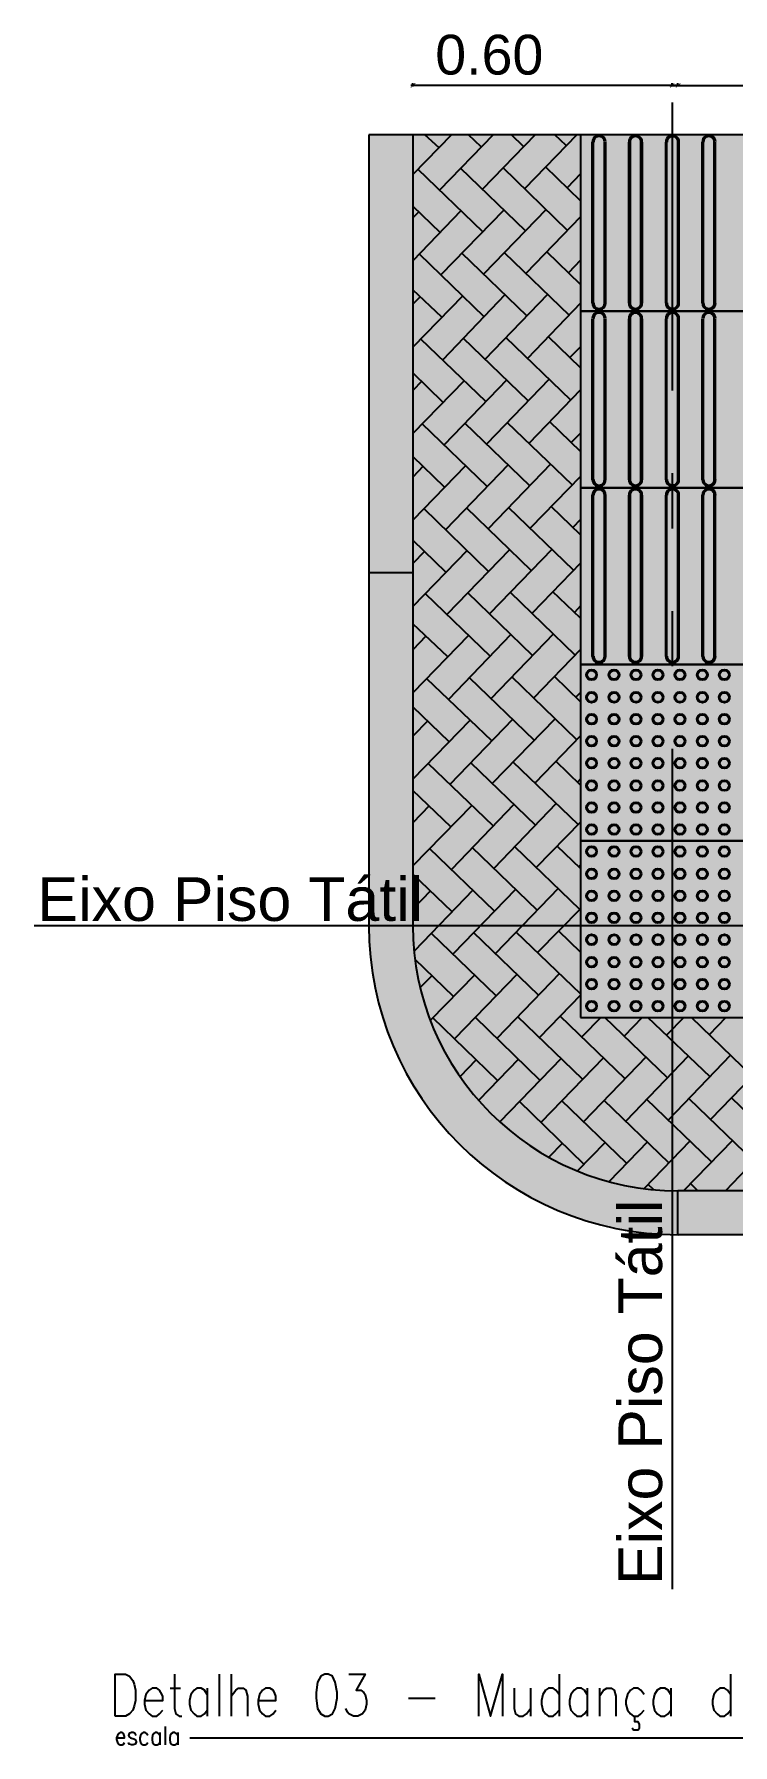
# Model space of a CAD drawing. Header units: feet. Extents: x 203667 to 205527, y 9204857 to 9205156.
# Drawn here: x 203752.897 to 203754.477, y 9204926.021 to 9204929.893 of the extents above; entities that cross this region are included whole.
import ezdxf

# ---------------------------------------------------------------- set-up
doc = ezdxf.new("R2010")
doc.units = ezdxf.units.FT
doc.header["$LTSCALE"] = 0.3
doc.header["$MEASUREMENT"] = 0
doc.layers.add('PDF_0', color=7, linetype='Continuous', true_color=0x929498)
doc.layers.add('PDF_A_Piso_Tatil', color=7, linetype='Continuous', true_color=0xffffa3)
for name, color, linetype in [('PDF_A_Cotas', 7, 'Continuous'), ('PDF_A_Texto', 7, 'Continuous'), ('PDF_Text', 7, 'Continuous')]:
    doc.layers.add(name, color=color, linetype=linetype)
doc.styles.add('PDF Arial', font='arial.ttf')

msp = doc.modelspace()

# ---------------------------------------------------------------- hatches: boundary and pattern name
at = {"layer": 'PDF_0', "transparency": 33554559}
for points in [[(203753.7595, 9204929.7823), (203753.7584, 9204929.7833), (203753.7479, 9204929.7727), (203753.7489, 9204929.7717)], [(203754.3453, 9204929.7823), (203754.3443, 9204929.7833), (203754.3347, 9204929.7727), (203754.3358, 9204929.7717)], [(203754.3474, 9204929.7727), (203754.3485, 9204929.7717), (203754.3591, 9204929.7823), (203754.358, 9204929.7833)]]:
    msp.add_hatch(color=7, dxfattribs=at).paths.add_polyline_path(points)
at = {"layer": 'PDF_0', "true_color": 0xf7f7f7, "transparency": 33554559}
msp.add_hatch(color=7, dxfattribs=at).paths.add_polyline_path([(203754.1328, 9204929.6659), (203753.7532, 9204929.6659), (203753.7532, 9204927.8747), (203753.7553, 9204927.825), (203753.7616, 9204927.7763), (203753.7722, 9204927.7277), (203753.7859, 9204927.6801), (203753.7912, 9204927.6674), (203753.8039, 9204927.6346), (203753.8261, 9204927.5892), (203753.8515, 9204927.5469), (203753.88, 9204927.5067), (203753.9118, 9204927.4686), (203753.9467, 9204927.4337), (203753.9847, 9204927.402), (203754.0249, 9204927.3735), (203754.0672, 9204927.3481), (203754.1127, 9204927.3259), (203754.1581, 9204927.3079), (203754.2057, 9204927.2942), (203754.2544, 9204927.2836), (203754.3041, 9204927.2772), (203754.3527, 9204927.2751), (203756.1313, 9204927.2751), (203756.1313, 9204927.6674), (203754.1328, 9204927.6674)])
at = {"layer": 'PDF_A_Cotas', "true_color": 0xdfdfdf, "transparency": 33554559}
msp.add_hatch(color=254, dxfattribs=at).paths.add_polyline_path([(203753.7532, 9204929.6659), (203753.6538, 9204929.6659), (203753.6538, 9204927.8747), (203753.6559, 9204927.825), (203753.6559, 9204927.8229), (203753.6612, 9204927.7763), (203753.6612, 9204927.771), (203753.6696, 9204927.7277), (203753.6707, 9204927.7192), (203753.6813, 9204927.6801), (203753.6844, 9204927.6685), (203753.6971, 9204927.6346), (203753.7024, 9204927.6198), (203753.7151, 9204927.5892), (203753.7225, 9204927.5712), (203753.7362, 9204927.5469), (203753.7468, 9204927.5257), (203753.7584, 9204927.5067), (203753.7838, 9204927.4686), (203753.806, 9204927.439), (203753.8103, 9204927.4337), (203753.8377, 9204927.402), (203753.8399, 9204927.3988), (203753.8663, 9204927.3735), (203753.8769, 9204927.3618), (203753.8938, 9204927.3481), (203753.9171, 9204927.328), (203753.9202, 9204927.3259), (203753.9445, 9204927.3079), (203753.9594, 9204927.2973), (203753.9646, 9204927.2942), (203753.9932, 9204927.2751), (203754.0038, 9204927.2688), (203754.0492, 9204927.2445), (203754.0979, 9204927.2233), (203754.1465, 9204927.2064), (203754.1973, 9204927.1926), (203754.2491, 9204927.1831), (203754.3009, 9204927.1778), (203754.3527, 9204927.1757), (203756.1313, 9204927.1757), (203756.1313, 9204927.2751), (203754.3527, 9204927.2751), (203754.3041, 9204927.2772), (203754.2544, 9204927.2836), (203754.2057, 9204927.2942), (203754.1952, 9204927.2973), (203754.1581, 9204927.3079), (203754.1127, 9204927.3259), (203754.1074, 9204927.328), (203754.0672, 9204927.3481), (203754.0429, 9204927.3618), (203754.0249, 9204927.3735), (203753.989, 9204927.3988), (203753.9847, 9204927.402), (203753.9467, 9204927.4337), (203753.9424, 9204927.439), (203753.9118, 9204927.4686), (203753.9023, 9204927.4813), (203753.88, 9204927.5067), (203753.8663, 9204927.5257), (203753.8515, 9204927.5469), (203753.8367, 9204927.5712), (203753.8261, 9204927.5892), (203753.8113, 9204927.6198), (203753.8039, 9204927.6346), (203753.7902, 9204927.6685), (203753.7859, 9204927.6801), (203753.7743, 9204927.7192), (203753.7722, 9204927.7277), (203753.7627, 9204927.771), (203753.7616, 9204927.7763), (203753.7563, 9204927.8229), (203753.7553, 9204927.825), (203753.7532, 9204927.8747)])
at = {"layer": 'PDF_A_Piso_Tatil', "transparency": 33554559}
msp.add_hatch(color=256, dxfattribs=at).paths.add_polyline_path([(203754.9322, 9204928.4668), (203754.5473, 9204928.4668), (203754.5473, 9204929.6659), (203754.1328, 9204929.6659), (203754.1328, 9204927.6674), (203756.1313, 9204927.6674), (203756.1313, 9204928.0819), (203754.9322, 9204928.0819)])

# ---------------------------------------------------------------- linework, layer by layer
at = {"layer": 'PDF_0', "color": 7, "lineweight": 25}
for points in [[(203754.358, 9204929.777), (203753.7489, 9204929.777)], [(203753.7532, 9204929.7749), (203753.7532, 9204929.7823)], [(203754.3347, 9204929.777), (203755.1574, 9204929.777)], [(203754.34, 9204929.7749), (203754.34, 9204929.7823)], [(203754.3527, 9204929.7749), (203754.3527, 9204929.7823)], [(203754.34, 9204929.7389), (203754.34, 9204929.0865)], [(203753.6538, 9204929.6659), (203753.6538, 9204927.8747)], [(203755.1595, 9204929.6659), (203753.6538, 9204929.6659)], [(203753.7532, 9204929.6659), (203753.7532, 9204927.8747)], [(203754.1592, 9204929.2842), (203754.1592, 9204929.649)], [(203754.1613, 9204929.649), (203754.1613, 9204929.2842)], [(203754.1867, 9204929.2842), (203754.1867, 9204929.649)], [(203754.1888, 9204929.649), (203754.1888, 9204929.2842)], [(203754.2417, 9204929.2842), (203754.2417, 9204929.649)], [(203754.2449, 9204929.649), (203754.2449, 9204929.2842)], [(203754.2692, 9204929.2842), (203754.2692, 9204929.649)], [(203754.2723, 9204929.649), (203754.2723, 9204929.2842)], [(203754.3252, 9204929.2842), (203754.3252, 9204929.649)], [(203754.3273, 9204929.649), (203754.3273, 9204929.2842)], [(203754.3527, 9204929.2842), (203754.3527, 9204929.649)], [(203754.3548, 9204929.649), (203754.3548, 9204929.2842)], [(203754.4077, 9204929.2842), (203754.4077, 9204929.649)], [(203754.4098, 9204929.649), (203754.4098, 9204929.2842)], [(203754.4352, 9204929.2842), (203754.4352, 9204929.649)], [(203754.4373, 9204929.649), (203754.4373, 9204929.2842)], [(203754.1592, 9204928.8845), (203754.1592, 9204929.2493)], [(203754.1613, 9204929.2493), (203754.1613, 9204928.8845)], [(203754.1867, 9204928.8845), (203754.1867, 9204929.2493)], [(203754.1888, 9204929.2493), (203754.1888, 9204928.8845)], [(203754.2417, 9204928.8845), (203754.2417, 9204929.2493)], [(203754.2449, 9204929.2493), (203754.2449, 9204928.8845)], [(203754.2692, 9204928.8845), (203754.2692, 9204929.2493)], [(203754.2723, 9204929.2493), (203754.2723, 9204928.8845)], [(203754.3252, 9204928.8845), (203754.3252, 9204929.2493)], [(203754.3273, 9204929.2493), (203754.3273, 9204928.8845)], [(203754.3527, 9204928.8845), (203754.3527, 9204929.2493)], [(203754.3548, 9204929.2493), (203754.3548, 9204928.8845)], [(203754.4077, 9204928.8845), (203754.4077, 9204929.2493)], [(203754.4098, 9204929.2493), (203754.4098, 9204928.8845)], [(203754.4352, 9204928.8845), (203754.4352, 9204929.2493)], [(203754.4373, 9204929.2493), (203754.4373, 9204928.8845)], [(203754.34, 9204928.8993), (203754.34, 9204928.7745)], [(203754.1592, 9204928.4848), (203754.1592, 9204928.8496)], [(203754.1613, 9204928.8496), (203754.1613, 9204928.4848)], [(203754.1867, 9204928.4848), (203754.1867, 9204928.8496)], [(203754.1888, 9204928.8496), (203754.1888, 9204928.4848)], [(203754.2417, 9204928.4848), (203754.2417, 9204928.8496)], [(203754.2449, 9204928.8496), (203754.2449, 9204928.4848)], [(203754.2692, 9204928.4848), (203754.2692, 9204928.8496)], [(203754.2723, 9204928.8496), (203754.2723, 9204928.4848)], [(203754.3252, 9204928.4848), (203754.3252, 9204928.8496)], [(203754.3273, 9204928.8496), (203754.3273, 9204928.4848)], [(203754.3527, 9204928.4848), (203754.3527, 9204928.8496)], [(203754.3548, 9204928.8496), (203754.3548, 9204928.4848)], [(203754.4077, 9204928.4848), (203754.4077, 9204928.8496)], [(203754.4098, 9204928.8496), (203754.4098, 9204928.4848)], [(203754.4352, 9204928.4848), (203754.4352, 9204928.8496)], [(203754.4373, 9204928.8496), (203754.4373, 9204928.4848)], [(203753.7532, 9204928.6741), (203753.6538, 9204928.6741)], [(203754.34, 9204928.5874), (203754.34, 9204928.4626)], [(203754.34, 9204928.2754), (203754.34, 9204927.0256), (203754.34, 9204926.3731)], [(203754.7841, 9204927.8747), (203753.5353, 9204927.8747), (203752.8966, 9204927.8747)], [(203753.7532, 9204927.8747), (203753.6538, 9204927.8747)], [(203756.1313, 9204927.2751), (203754.3527, 9204927.2751)], [(203756.1313, 9204927.1757), (203754.3527, 9204927.1757), (203754.3527, 9204927.2751)]]:
    msp.add_lwpolyline(points, dxfattribs=at)
at = {"layer": 'PDF_0', "color": 251, "lineweight": 25, "true_color": 0x636363}
for points in [[(203753.8409, 9204929.6659), (203753.7532, 9204929.5761)], [(203753.8124, 9204929.6363), (203753.7806, 9204929.6659)], [(203753.935, 9204929.6659), (203753.8134, 9204929.5401)], [(203753.9075, 9204929.6384), (203753.879, 9204929.6659)], [(203754.0302, 9204929.6659), (203753.9097, 9204929.5422)], [(203754.0038, 9204929.6395), (203753.9763, 9204929.6659)], [(203754.1243, 9204929.6659), (203754.0059, 9204929.5433)], [(203754.1, 9204929.6416), (203754.0746, 9204929.6659)], [(203753.9118, 9204929.446), (203753.7648, 9204929.5877)], [(203754.008, 9204929.4481), (203753.861, 9204929.5898)], [(203754.1032, 9204929.4492), (203753.9572, 9204929.5909)], [(203754.1328, 9204929.5158), (203754.0535, 9204929.593)], [(203754.1328, 9204929.5771), (203754.1021, 9204929.5454)], [(203753.8155, 9204929.4439), (203753.7532, 9204929.5042)], [(203753.8621, 9204929.4936), (203753.7532, 9204929.3804)], [(203753.7669, 9204929.4915), (203753.7532, 9204929.4777)], [(203753.9583, 9204929.4946), (203753.8166, 9204929.3487)], [(203754.0545, 9204929.4968), (203753.9128, 9204929.3498)], [(203754.1328, 9204929.4798), (203754.009, 9204929.3519)], [(203753.9149, 9204929.2535), (203753.768, 9204929.3952)], [(203754.0112, 9204929.2557), (203753.8642, 9204929.3974)], [(203754.1074, 9204929.2567), (203753.9604, 9204929.3984)], [(203754.1328, 9204929.3265), (203754.0566, 9204929.4005)], [(203754.1328, 9204929.3815), (203754.1053, 9204929.3529)], [(203753.8187, 9204929.2525), (203753.7532, 9204929.3149)], [(203753.8663, 9204929.3011), (203753.7532, 9204929.1848)], [(203753.7701, 9204929.299), (203753.7532, 9204929.2821)], [(203753.9615, 9204929.3032), (203753.8208, 9204929.1563)], [(203754.0577, 9204929.3043), (203753.916, 9204929.1573)], [(203754.1328, 9204929.2842), (203754.0122, 9204929.1594)], [(203753.9181, 9204929.0622), (203753.7711, 9204929.2028)], [(203754.0143, 9204929.0632), (203753.8674, 9204929.2049)], [(203754.1106, 9204929.0653), (203753.9636, 9204929.207)], [(203754.1328, 9204929.1383), (203754.0598, 9204929.2081)], [(203754.1328, 9204929.1859), (203754.1084, 9204929.1616)], [(203753.8219, 9204929.06), (203753.7532, 9204929.1267)], [(203753.8695, 9204929.1087), (203753.7532, 9204928.9892)], [(203753.7732, 9204929.1076), (203753.7532, 9204929.0865)], [(203753.9657, 9204929.1108), (203753.824, 9204928.9638)], [(203754.0609, 9204929.1119), (203753.9202, 9204928.9659)], [(203754.1328, 9204929.0886), (203754.0154, 9204928.967)], [(203753.9213, 9204928.8697), (203753.7743, 9204929.0114)], [(203754.0175, 9204928.8708), (203753.8705, 9204929.0125)], [(203754.1137, 9204928.8729), (203753.9668, 9204929.0146)], [(203754.1328, 9204928.949), (203754.063, 9204929.0156)], [(203754.1328, 9204928.9902), (203754.1116, 9204928.9691)], [(203753.8251, 9204928.8676), (203753.7532, 9204928.9374)], [(203754.0651, 9204928.9205), (203753.9234, 9204928.7735)], [(203753.8726, 9204928.9162), (203753.7532, 9204928.7936)], [(203753.7764, 9204928.9152), (203753.7532, 9204928.8909)], [(203753.9689, 9204928.9183), (203753.8272, 9204928.7714)], [(203754.1328, 9204928.8919), (203754.0196, 9204928.7756)], [(203753.9245, 9204928.6773), (203753.7785, 9204928.8189)], [(203754.0207, 9204928.6794), (203753.8748, 9204928.8211)], [(203754.1169, 9204928.6804), (203753.9699, 9204928.8221)], [(203754.1328, 9204928.7597), (203754.0662, 9204928.8242)], [(203754.1328, 9204928.7946), (203754.1148, 9204928.7767)], [(203753.8282, 9204928.6751), (203753.7532, 9204928.7481)], [(203753.972, 9204928.7259), (203753.8303, 9204928.58)], [(203754.0683, 9204928.728), (203753.9266, 9204928.581)], [(203753.8758, 9204928.7248), (203753.7532, 9204928.5979)], [(203753.7796, 9204928.7227), (203753.7532, 9204928.6952)], [(203754.1328, 9204928.6963), (203754.0228, 9204928.5831)], [(203753.9287, 9204928.4848), (203753.7817, 9204928.6265)], [(203754.0239, 9204928.4869), (203753.8779, 9204928.6286)], [(203754.1201, 9204928.488), (203753.9742, 9204928.6297)], [(203754.1328, 9204928.5715), (203754.0693, 9204928.6318)], [(203754.1328, 9204928.599), (203754.119, 9204928.5842)], [(203753.8325, 9204928.4837), (203753.7532, 9204928.5588)], [(203753.879, 9204928.5324), (203753.7532, 9204928.4023)], [(203753.9752, 9204928.5345), (203753.8335, 9204928.3875)], [(203754.0714, 9204928.5356), (203753.9297, 9204928.3886)], [(203753.7828, 9204928.5303), (203753.7532, 9204928.4996)], [(203754.1328, 9204928.5007), (203754.026, 9204928.3907)], [(203753.9319, 9204928.2934), (203753.7849, 9204928.434)], [(203754.0281, 9204928.2945), (203753.8811, 9204928.4362)], [(203754.1233, 9204928.2966), (203753.9773, 9204928.4383)], [(203754.1328, 9204928.3822), (203754.0736, 9204928.4393)], [(203754.1328, 9204928.4034), (203754.1222, 9204928.3928)], [(203753.8356, 9204928.2913), (203753.7532, 9204928.3706)], [(203753.8822, 9204928.3399), (203753.7532, 9204928.2067)], [(203753.787, 9204928.3389), (203753.7532, 9204928.304)], [(203753.9784, 9204928.3421), (203753.8367, 9204928.1951)], [(203754.0746, 9204928.3431), (203753.9329, 9204928.1972)], [(203754.1328, 9204928.305), (203754.0291, 9204928.1982)], [(203753.935, 9204928.101), (203753.788, 9204928.2427)], [(203754.0313, 9204928.102), (203753.8843, 9204928.2437)], [(203754.1275, 9204928.1041), (203753.9805, 9204928.2458)], [(203754.1328, 9204928.193), (203754.0767, 9204928.2479)], [(203754.1328, 9204928.2078), (203754.1254, 9204928.2004)], [(203753.8388, 9204928.0988), (203753.7532, 9204928.1813)], [(203753.8864, 9204928.1475), (203753.7532, 9204928.0111)], [(203753.7902, 9204928.1464), (203753.7532, 9204928.1084)], [(203753.9816, 9204928.1496), (203753.8409, 9204928.0026)], [(203754.0778, 9204928.1517), (203753.9361, 9204928.0047)], [(203754.1328, 9204928.1094), (203754.0323, 9204928.0069)], [(203753.9382, 9204927.9085), (203753.7912, 9204928.0502)], [(203754.0344, 9204927.9106), (203753.8874, 9204928.0523)], [(203754.1307, 9204927.9117), (203753.9837, 9204928.0534)], [(203754.1328, 9204928.0047), (203754.0799, 9204928.0555)], [(203753.842, 9204927.9064), (203753.7532, 9204927.992)], [(203754.1328, 9204928.0121), (203754.1285, 9204928.0079)], [(203753.7933, 9204927.954), (203753.7532, 9204927.9127)], [(203753.8896, 9204927.9561), (203753.7563, 9204927.8176)], [(203753.9858, 9204927.9572), (203753.8441, 9204927.8112)], [(203754.082, 9204927.9593), (203753.9403, 9204927.8123)], [(203754.1328, 9204927.9138), (203754.0355, 9204927.8144)], [(203753.9414, 9204927.7161), (203753.7955, 9204927.8578)], [(203754.0376, 9204927.7182), (203753.8906, 9204927.8599)], [(203754.1328, 9204927.7213), (203753.9868, 9204927.8609)], [(203754.1328, 9204927.8155), (203754.0831, 9204927.863)], [(203753.8451, 9204927.715), (203753.7584, 9204927.7985)], [(203754.1328, 9204927.8165), (203754.1317, 9204927.8155)], [(203753.7965, 9204927.7615), (203753.7701, 9204927.7351)], [(203753.8927, 9204927.7636), (203753.7933, 9204927.6611)], [(203753.989, 9204927.7658), (203753.8473, 9204927.6188)], [(203754.0852, 9204927.7668), (203753.9435, 9204927.6198)], [(203754.1328, 9204927.7182), (203754.0397, 9204927.622)], [(203753.9445, 9204927.5247), (203753.7986, 9204927.6664)], [(203754.0408, 9204927.5257), (203753.8948, 9204927.6674)], [(203754.137, 9204927.5278), (203753.99, 9204927.6695)], [(203754.2332, 9204927.5289), (203754.0862, 9204927.6706)], [(203754.1782, 9204927.6674), (203754.1359, 9204927.6241)], [(203754.3294, 9204927.531), (203754.1878, 9204927.6674)], [(203754.2723, 9204927.6674), (203754.2311, 9204927.6251)], [(203754.4257, 9204927.5331), (203754.285, 9204927.6674)], [(203754.3665, 9204927.6674), (203754.3273, 9204927.6272)], [(203754.5219, 9204927.5342), (203754.3834, 9204927.6674)], [(203754.4616, 9204927.6674), (203754.4236, 9204927.6283)], [(203753.8959, 9204927.5712), (203753.86, 9204927.5342)], [(203753.9921, 9204927.5733), (203753.9023, 9204927.4803)], [(203754.0884, 9204927.5744), (203753.9498, 9204927.4316)], [(203754.1846, 9204927.5765), (203754.0429, 9204927.4295)], [(203754.2808, 9204927.5786), (203754.1391, 9204927.4316)], [(203754.376, 9204927.5797), (203754.2353, 9204927.4327)], [(203754.4722, 9204927.5818), (203754.3305, 9204927.4348)], [(203754.5684, 9204927.5828), (203754.4267, 9204927.4369)], [(203754.1402, 9204927.3354), (203753.9942, 9204927.4771)], [(203754.2364, 9204927.3375), (203754.0894, 9204927.4792)], [(203754.3326, 9204927.3386), (203754.1856, 9204927.4803)], [(203754.4288, 9204927.3407), (203754.2819, 9204927.4824)], [(203754.5251, 9204927.3417), (203754.3781, 9204927.4834)], [(203754.6213, 9204927.3439), (203754.4743, 9204927.4855)], [(203754.0915, 9204927.383), (203754.0609, 9204927.3513)], [(203754.1878, 9204927.384), (203754.1254, 9204927.3206)], [(203754.284, 9204927.3861), (203754.1973, 9204927.2963)], [(203754.3802, 9204927.3872), (203754.2766, 9204927.2804)], [(203754.4764, 9204927.3893), (203754.3654, 9204927.2751)], [(203754.5716, 9204927.3914), (203754.4606, 9204927.2751)], [(203754.2977, 9204927.2783), (203754.285, 9204927.2899)], [(203754.3982, 9204927.2751), (203754.3813, 9204927.292)]]:
    msp.add_lwpolyline(points, dxfattribs=at)
at = {"layer": 'PDF_0', "color": 7, "lineweight": 25}
for points in [[(203754.1328, 9204929.2662), (203754.5473, 9204929.2662), (203754.5473, 9204929.6659), (203754.1328, 9204929.6659)], [(203754.1328, 9204928.8665), (203754.5473, 9204928.8665), (203754.5473, 9204929.2662), (203754.1328, 9204929.2662)], [(203754.1328, 9204928.4668), (203754.5473, 9204928.4668), (203754.5473, 9204928.8665), (203754.1328, 9204928.8665)], [(203754.1328, 9204928.0671), (203754.5325, 9204928.0671), (203754.5325, 9204928.4668), (203754.1328, 9204928.4668)], [(203754.1328, 9204927.6674), (203754.5325, 9204927.6674), (203754.5325, 9204928.0671), (203754.1328, 9204928.0671)]]:
    msp.add_lwpolyline(points, close=True, dxfattribs=at)
for centre, radius in [((203754.1576, 9204928.443), 0.0122), ((203754.2084, 9204928.443), 0.0122), ((203754.2581, 9204928.443), 0.0122), ((203754.3078, 9204928.443), 0.0122), ((203754.3575, 9204928.443), 0.0122), ((203754.4082, 9204928.443), 0.0122), ((203754.4579, 9204928.443), 0.0122), ((203754.1576, 9204928.443), 0.01), ((203754.2084, 9204928.443), 0.01), ((203754.2581, 9204928.443), 0.01), ((203754.3078, 9204928.443), 0.01), ((203754.3575, 9204928.443), 0.01), ((203754.4082, 9204928.443), 0.01), ((203754.4579, 9204928.443), 0.01), ((203754.1576, 9204928.3923), 0.0122), ((203754.1576, 9204928.3923), 0.01), ((203754.2084, 9204928.3923), 0.0122), ((203754.2084, 9204928.3923), 0.01), ((203754.2581, 9204928.3923), 0.0122), ((203754.2581, 9204928.3923), 0.01), ((203754.3078, 9204928.3923), 0.0122), ((203754.3078, 9204928.3923), 0.01), ((203754.3575, 9204928.3923), 0.0122), ((203754.3575, 9204928.3923), 0.01), ((203754.4082, 9204928.3923), 0.0122), ((203754.4082, 9204928.3923), 0.01), ((203754.4579, 9204928.3923), 0.0122), ((203754.4579, 9204928.3923), 0.01), ((203754.1576, 9204928.3426), 0.0122), ((203754.1576, 9204928.3426), 0.01), ((203754.2084, 9204928.3426), 0.0122), ((203754.2084, 9204928.3426), 0.01), ((203754.2581, 9204928.3426), 0.0122), ((203754.2581, 9204928.3426), 0.01), ((203754.3078, 9204928.3426), 0.0122), ((203754.3078, 9204928.3426), 0.01), ((203754.3575, 9204928.3426), 0.0122), ((203754.3575, 9204928.3426), 0.01), ((203754.4082, 9204928.3426), 0.0122), ((203754.4082, 9204928.3426), 0.01), ((203754.4579, 9204928.3426), 0.0122), ((203754.4579, 9204928.3426), 0.01), ((203754.1576, 9204928.2929), 0.0122), ((203754.1576, 9204928.2929), 0.01), ((203754.2084, 9204928.2929), 0.0122), ((203754.2084, 9204928.2929), 0.01), ((203754.2581, 9204928.2929), 0.0122), ((203754.2581, 9204928.2929), 0.01), ((203754.3078, 9204928.2929), 0.0122), ((203754.3078, 9204928.2929), 0.01), ((203754.3575, 9204928.2929), 0.0122), ((203754.3575, 9204928.2929), 0.01), ((203754.4082, 9204928.2929), 0.0122), ((203754.4082, 9204928.2929), 0.01), ((203754.4579, 9204928.2929), 0.0122), ((203754.4579, 9204928.2929), 0.01), ((203754.1576, 9204928.2432), 0.0122), ((203754.1576, 9204928.2432), 0.01), ((203754.2084, 9204928.2432), 0.0122), ((203754.2084, 9204928.2432), 0.01), ((203754.2581, 9204928.2432), 0.0122), ((203754.2581, 9204928.2432), 0.01), ((203754.3078, 9204928.2432), 0.0122), ((203754.3078, 9204928.2432), 0.01), ((203754.3575, 9204928.2432), 0.0122), ((203754.3575, 9204928.2432), 0.01), ((203754.4082, 9204928.2432), 0.0122), ((203754.4082, 9204928.2432), 0.01), ((203754.4579, 9204928.2432), 0.0122), ((203754.4579, 9204928.2432), 0.01), ((203754.1576, 9204928.1924), 0.0122), ((203754.1576, 9204928.1924), 0.01), ((203754.2084, 9204928.1924), 0.0122), ((203754.2084, 9204928.1924), 0.01), ((203754.2581, 9204928.1924), 0.0122), ((203754.2581, 9204928.1924), 0.01), ((203754.3078, 9204928.1924), 0.0122), ((203754.3078, 9204928.1924), 0.01), ((203754.3575, 9204928.1924), 0.0122), ((203754.3575, 9204928.1924), 0.01), ((203754.4082, 9204928.1924), 0.0122), ((203754.4082, 9204928.1924), 0.01), ((203754.4579, 9204928.1924), 0.0122), ((203754.4579, 9204928.1924), 0.01), ((203754.1576, 9204928.1427), 0.0122), ((203754.1576, 9204928.1427), 0.01), ((203754.2084, 9204928.1427), 0.0122), ((203754.2084, 9204928.1427), 0.01), ((203754.2581, 9204928.1427), 0.0122), ((203754.2581, 9204928.1427), 0.01), ((203754.3078, 9204928.1427), 0.0122), ((203754.3078, 9204928.1427), 0.01), ((203754.3575, 9204928.1427), 0.0122), ((203754.3575, 9204928.1427), 0.01), ((203754.4082, 9204928.1427), 0.0122), ((203754.4082, 9204928.1427), 0.01), ((203754.4579, 9204928.1427), 0.0122), ((203754.4579, 9204928.1427), 0.01), ((203754.1576, 9204928.093), 0.0122), ((203754.1576, 9204928.093), 0.01), ((203754.2084, 9204928.093), 0.0122), ((203754.2084, 9204928.093), 0.01), ((203754.2581, 9204928.093), 0.0122), ((203754.2581, 9204928.093), 0.01), ((203754.3078, 9204928.093), 0.0122), ((203754.3078, 9204928.093), 0.01), ((203754.3575, 9204928.093), 0.0122), ((203754.3575, 9204928.093), 0.01), ((203754.4082, 9204928.093), 0.0122), ((203754.4082, 9204928.093), 0.01), ((203754.4579, 9204928.093), 0.0122), ((203754.4579, 9204928.093), 0.01), ((203754.1576, 9204928.0433), 0.0122), ((203754.1576, 9204928.0433), 0.01), ((203754.2084, 9204928.0433), 0.0122), ((203754.2084, 9204928.0433), 0.01), ((203754.2581, 9204928.0433), 0.0122), ((203754.2581, 9204928.0433), 0.01), ((203754.3078, 9204928.0433), 0.0122), ((203754.3078, 9204928.0433), 0.01), ((203754.3575, 9204928.0433), 0.0122), ((203754.3575, 9204928.0433), 0.01), ((203754.4082, 9204928.0433), 0.0122), ((203754.4082, 9204928.0433), 0.01), ((203754.4579, 9204928.0433), 0.0122), ((203754.4579, 9204928.0433), 0.01), ((203754.1576, 9204927.9926), 0.0122), ((203754.1576, 9204927.9926), 0.01), ((203754.2084, 9204927.9926), 0.0122), ((203754.2084, 9204927.9926), 0.01), ((203754.2581, 9204927.9926), 0.0122), ((203754.2581, 9204927.9926), 0.01), ((203754.3078, 9204927.9926), 0.0122), ((203754.3078, 9204927.9926), 0.01), ((203754.3575, 9204927.9926), 0.0122), ((203754.3575, 9204927.9926), 0.01), ((203754.4082, 9204927.9926), 0.0122), ((203754.4082, 9204927.9926), 0.01), ((203754.4579, 9204927.9926), 0.0122), ((203754.4579, 9204927.9926), 0.01), ((203754.1576, 9204927.9429), 0.0122), ((203754.1576, 9204927.9429), 0.01), ((203754.2084, 9204927.9429), 0.0122), ((203754.2084, 9204927.9429), 0.01), ((203754.2581, 9204927.9429), 0.0122), ((203754.2581, 9204927.9429), 0.01), ((203754.3078, 9204927.9429), 0.0122), ((203754.3078, 9204927.9429), 0.01), ((203754.3575, 9204927.9429), 0.0122), ((203754.3575, 9204927.9429), 0.01), ((203754.4082, 9204927.9429), 0.0122), ((203754.4082, 9204927.9429), 0.01), ((203754.4579, 9204927.9429), 0.0122), ((203754.4579, 9204927.9429), 0.01), ((203754.1576, 9204927.8932), 0.0122), ((203754.1576, 9204927.8932), 0.01), ((203754.2084, 9204927.8932), 0.0122), ((203754.2084, 9204927.8932), 0.01), ((203754.2581, 9204927.8932), 0.0122), ((203754.2581, 9204927.8932), 0.01), ((203754.3078, 9204927.8932), 0.0122), ((203754.3078, 9204927.8932), 0.01), ((203754.3575, 9204927.8932), 0.0122), ((203754.3575, 9204927.8932), 0.01), ((203754.4082, 9204927.8932), 0.0122), ((203754.4082, 9204927.8932), 0.01), ((203754.4579, 9204927.8932), 0.0122), ((203754.4579, 9204927.8932), 0.01), ((203754.1576, 9204927.8435), 0.0122), ((203754.1576, 9204927.8435), 0.01), ((203754.2084, 9204927.8435), 0.0122), ((203754.2084, 9204927.8435), 0.01), ((203754.2581, 9204927.8435), 0.0122), ((203754.2581, 9204927.8435), 0.01), ((203754.3078, 9204927.8435), 0.0122), ((203754.3078, 9204927.8435), 0.01), ((203754.3575, 9204927.8435), 0.0122), ((203754.3575, 9204927.8435), 0.01), ((203754.4082, 9204927.8435), 0.0122), ((203754.4082, 9204927.8435), 0.01), ((203754.4579, 9204927.8435), 0.0122), ((203754.4579, 9204927.8435), 0.01), ((203754.1576, 9204927.7927), 0.0122), ((203754.1576, 9204927.7927), 0.01), ((203754.2084, 9204927.7927), 0.0122), ((203754.2084, 9204927.7927), 0.01), ((203754.2581, 9204927.7927), 0.0122), ((203754.2581, 9204927.7927), 0.01), ((203754.3078, 9204927.7927), 0.0122), ((203754.3078, 9204927.7927), 0.01), ((203754.3575, 9204927.7927), 0.0122), ((203754.3575, 9204927.7927), 0.01), ((203754.4082, 9204927.7927), 0.0122), ((203754.4082, 9204927.7927), 0.01), ((203754.4579, 9204927.7927), 0.0122), ((203754.4579, 9204927.7927), 0.01), ((203754.1576, 9204927.743), 0.0122), ((203754.1576, 9204927.743), 0.01), ((203754.2084, 9204927.743), 0.0122), ((203754.2084, 9204927.743), 0.01), ((203754.2581, 9204927.743), 0.0122), ((203754.2581, 9204927.743), 0.01), ((203754.3078, 9204927.743), 0.0122), ((203754.3078, 9204927.743), 0.01), ((203754.3575, 9204927.743), 0.0122), ((203754.3575, 9204927.743), 0.01), ((203754.4082, 9204927.743), 0.0122), ((203754.4082, 9204927.743), 0.01), ((203754.4579, 9204927.743), 0.0122), ((203754.4579, 9204927.743), 0.01), ((203754.1576, 9204927.6933), 0.0122), ((203754.1576, 9204927.6933), 0.01), ((203754.2084, 9204927.6933), 0.0122), ((203754.2084, 9204927.6933), 0.01), ((203754.2581, 9204927.6933), 0.0122), ((203754.2581, 9204927.6933), 0.01), ((203754.3078, 9204927.6933), 0.0122), ((203754.3078, 9204927.6933), 0.01), ((203754.3575, 9204927.6933), 0.0122), ((203754.3575, 9204927.6933), 0.01), ((203754.4082, 9204927.6933), 0.0122), ((203754.4082, 9204927.6933), 0.01), ((203754.4579, 9204927.6933), 0.0122), ((203754.4579, 9204927.6933), 0.01)]:
    msp.add_circle(centre, radius, dxfattribs=at)
for centre, radius, start, end in [((203754.1745, 9204929.6495), 0.0153, 359.989, 181.3843), ((203754.1745, 9204929.6495), 0.0122, 359.9836, 181.3733), ((203754.257, 9204929.6495), 0.0153, 359.989, 181.3843), ((203754.257, 9204929.6495), 0.0122, 359.9836, 181.3733), ((203754.3406, 9204929.6495), 0.0153, 359.989, 181.3843), ((203754.3406, 9204929.6495), 0.0122, 359.9836, 181.3733), ((203754.423, 9204929.6495), 0.0153, 359.989, 181.3843), ((203754.423, 9204929.6495), 0.0122, 359.9836, 181.3733), ((203754.1745, 9204929.2847), 0.0153, 178.6268, 0.0164), ((203754.1745, 9204929.2847), 0.0122, 178.6267, 0.0164), ((203754.257, 9204929.2847), 0.0153, 178.6268, 0.0164), ((203754.257, 9204929.2847), 0.0122, 178.6267, 0.0164), ((203754.3406, 9204929.2847), 0.0153, 178.6268, 0.0164), ((203754.3406, 9204929.2847), 0.0122, 178.6267, 0.0164), ((203754.423, 9204929.2847), 0.0153, 178.6268, 0.0164), ((203754.423, 9204929.2847), 0.0122, 178.6267, 0.0164), ((203754.1745, 9204929.2498), 0.0153, 359.989, 181.3843), ((203754.1745, 9204929.2498), 0.0122, 359.9836, 181.3733), ((203754.257, 9204929.2498), 0.0153, 359.989, 181.3843), ((203754.257, 9204929.2498), 0.0122, 359.9836, 181.3733), ((203754.3406, 9204929.2498), 0.0153, 359.989, 181.3843), ((203754.3406, 9204929.2498), 0.0122, 359.9836, 181.3733), ((203754.423, 9204929.2498), 0.0153, 359.989, 181.3843), ((203754.423, 9204929.2498), 0.0122, 359.9836, 181.3733), ((203754.1745, 9204928.885), 0.0153, 178.6268, 0.0164), ((203754.1745, 9204928.885), 0.0122, 178.6267, 0.0164), ((203754.257, 9204928.885), 0.0153, 178.6268, 0.0164), ((203754.257, 9204928.885), 0.0122, 178.6267, 0.0164), ((203754.3406, 9204928.885), 0.0153, 178.6268, 0.0164), ((203754.3406, 9204928.885), 0.0122, 178.6267, 0.0164), ((203754.423, 9204928.885), 0.0153, 178.6268, 0.0164), ((203754.423, 9204928.885), 0.0122, 178.6267, 0.0164), ((203754.1745, 9204928.8501), 0.0153, 359.989, 181.3843), ((203754.1745, 9204928.8501), 0.0122, 359.9836, 181.3733), ((203754.257, 9204928.8501), 0.0153, 359.989, 181.3843), ((203754.257, 9204928.8501), 0.0122, 359.9836, 181.3733), ((203754.3406, 9204928.8501), 0.0153, 359.989, 181.3843), ((203754.3406, 9204928.8501), 0.0122, 359.9836, 181.3733), ((203754.423, 9204928.8501), 0.0153, 359.989, 181.3843), ((203754.423, 9204928.8501), 0.0122, 359.9836, 181.3733), ((203754.1745, 9204928.4853), 0.0153, 178.6268, 0.0164), ((203754.1745, 9204928.4853), 0.0122, 178.6267, 0.0164), ((203754.257, 9204928.4853), 0.0153, 178.6268, 0.0164), ((203754.257, 9204928.4853), 0.0122, 178.6267, 0.0164), ((203754.3406, 9204928.4853), 0.0153, 178.6268, 0.0164), ((203754.3406, 9204928.4853), 0.0122, 178.6267, 0.0164), ((203754.423, 9204928.4853), 0.0153, 178.6268, 0.0164), ((203754.423, 9204928.4853), 0.0122, 178.6267, 0.0164), ((203754.3532, 9204927.8752), 0.6995, 180, 270), ((203754.3532, 9204927.8752), 0.6001, 180, 270)]:
    msp.add_arc(centre, radius, start, end, dxfattribs=at)
at = {"layer": 'PDF_A_Texto', "lineweight": 25}
for points in [[(203753.0796, 9204926.0855), (203753.0796, 9204926.1807), (203753.1028, 9204926.1807), (203753.1124, 9204926.1765), (203753.1198, 9204926.1669), (203753.1229, 9204926.1585), (203753.1261, 9204926.1447), (203753.1261, 9204926.1215), (203753.1229, 9204926.1088), (203753.1198, 9204926.0993), (203753.1124, 9204926.0908), (203753.1028, 9204926.0855)], [(203753.5544, 9204926.1807), (203753.5448, 9204926.1765), (203753.5374, 9204926.1627), (203753.5343, 9204926.1395), (203753.5343, 9204926.1268), (203753.5374, 9204926.1035), (203753.5448, 9204926.0908), (203753.5544, 9204926.0855), (203753.5618, 9204926.0855), (203753.5713, 9204926.0908), (203753.5776, 9204926.1035), (203753.5819, 9204926.1268), (203753.5819, 9204926.1395), (203753.5776, 9204926.1627), (203753.5713, 9204926.1765), (203753.5618, 9204926.1807)]]:
    msp.add_lwpolyline(points, close=True, dxfattribs=at)
for points in [[(203753.2139, 9204926.1807), (203753.2139, 9204926.1035), (203753.217, 9204926.0908), (203753.2244, 9204926.0855), (203753.2308, 9204926.0855)], [(203753.3154, 9204926.1807), (203753.3154, 9204926.0855)], [(203753.3418, 9204926.1807), (203753.3418, 9204926.0855)], [(203753.6083, 9204926.1807), (203753.6453, 9204926.1807), (203753.6252, 9204926.1447), (203753.6358, 9204926.1447), (203753.6421, 9204926.1395), (203753.6453, 9204926.1352), (203753.6485, 9204926.1215), (203753.6485, 9204926.113), (203753.6453, 9204926.0993), (203753.639, 9204926.0908), (203753.6284, 9204926.0855), (203753.6189, 9204926.0855), (203753.6083, 9204926.0908), (203753.6051, 9204926.095), (203753.6019, 9204926.1035)], [(203753.9023, 9204926.0855), (203753.9023, 9204926.1807), (203753.9287, 9204926.0855), (203753.9562, 9204926.1807), (203753.9562, 9204926.0855)], [(203754.0841, 9204926.1807), (203754.0841, 9204926.0855)], [(203754.4722, 9204926.1807), (203754.4722, 9204926.0855)], [(203753.1462, 9204926.1215), (203753.1874, 9204926.1215), (203753.1874, 9204926.131), (203753.1832, 9204926.1395), (203753.18, 9204926.1447), (203753.1737, 9204926.149), (203753.1631, 9204926.149), (203753.1568, 9204926.1447), (203753.1494, 9204926.1352), (203753.1462, 9204926.1215), (203753.1462, 9204926.113), (203753.1494, 9204926.0993), (203753.1568, 9204926.0908), (203753.1631, 9204926.0855), (203753.1737, 9204926.0855), (203753.18, 9204926.0908), (203753.1874, 9204926.0993)], [(203753.2044, 9204926.149), (203753.2276, 9204926.149)], [(203753.2879, 9204926.1352), (203753.2815, 9204926.1447), (203753.2741, 9204926.149), (203753.2646, 9204926.149), (203753.2583, 9204926.1447), (203753.2509, 9204926.1352), (203753.2477, 9204926.1215), (203753.2477, 9204926.113), (203753.2509, 9204926.0993), (203753.2583, 9204926.0908), (203753.2646, 9204926.0855), (203753.2741, 9204926.0855), (203753.2815, 9204926.0908), (203753.2879, 9204926.0993)], [(203753.2879, 9204926.149), (203753.2879, 9204926.0855)], [(203753.3418, 9204926.131), (203753.3524, 9204926.1447), (203753.3587, 9204926.149), (203753.3693, 9204926.149), (203753.3757, 9204926.1447), (203753.3788, 9204926.131), (203753.3788, 9204926.0855)], [(203753.4031, 9204926.1215), (203753.4433, 9204926.1215), (203753.4433, 9204926.131), (203753.4402, 9204926.1395), (203753.437, 9204926.1447), (203753.4296, 9204926.149), (203753.4201, 9204926.149), (203753.4127, 9204926.1447), (203753.4063, 9204926.1352), (203753.4031, 9204926.1215), (203753.4031, 9204926.113), (203753.4063, 9204926.0993), (203753.4127, 9204926.0908), (203753.4201, 9204926.0855), (203753.4296, 9204926.0855), (203753.437, 9204926.0908), (203753.4433, 9204926.0993)], [(203753.9826, 9204926.149), (203753.9826, 9204926.1035), (203753.9858, 9204926.0908), (203753.9932, 9204926.0855), (203754.0027, 9204926.0855), (203754.0101, 9204926.0908), (203754.0196, 9204926.1035)], [(203754.0196, 9204926.149), (203754.0196, 9204926.0855)], [(203754.0841, 9204926.1352), (203754.0767, 9204926.1447), (203754.0704, 9204926.149), (203754.0598, 9204926.149), (203754.0535, 9204926.1447), (203754.0471, 9204926.1352), (203754.0439, 9204926.1215), (203754.0439, 9204926.113), (203754.0471, 9204926.0993), (203754.0535, 9204926.0908), (203754.0598, 9204926.0855), (203754.0704, 9204926.0855), (203754.0767, 9204926.0908), (203754.0841, 9204926.0993)], [(203754.1476, 9204926.1352), (203754.1412, 9204926.1447), (203754.1349, 9204926.149), (203754.1243, 9204926.149), (203754.118, 9204926.1447), (203754.1106, 9204926.1352), (203754.1074, 9204926.1215), (203754.1074, 9204926.113), (203754.1106, 9204926.0993), (203754.118, 9204926.0908), (203754.1243, 9204926.0855), (203754.1349, 9204926.0855), (203754.1412, 9204926.0908), (203754.1476, 9204926.0993)], [(203754.1476, 9204926.149), (203754.1476, 9204926.0855)], [(203754.1751, 9204926.149), (203754.1751, 9204926.0855)], [(203754.1751, 9204926.131), (203754.1846, 9204926.1447), (203754.192, 9204926.149), (203754.2015, 9204926.149), (203754.2089, 9204926.1447), (203754.2121, 9204926.131), (203754.2121, 9204926.0855)], [(203754.2766, 9204926.1352), (203754.2692, 9204926.1447), (203754.2628, 9204926.149), (203754.2523, 9204926.149), (203754.2459, 9204926.1447), (203754.2385, 9204926.1352), (203754.2353, 9204926.1215), (203754.2353, 9204926.113), (203754.2385, 9204926.0993), (203754.2459, 9204926.0908), (203754.2523, 9204926.0855), (203754.2628, 9204926.0855), (203754.2692, 9204926.0908), (203754.2766, 9204926.0993)], [(203754.3368, 9204926.1352), (203754.3305, 9204926.1447), (203754.3231, 9204926.149), (203754.3136, 9204926.149), (203754.3062, 9204926.1447), (203754.2998, 9204926.1352), (203754.2967, 9204926.1215), (203754.2967, 9204926.113), (203754.2998, 9204926.0993), (203754.3062, 9204926.0908), (203754.3136, 9204926.0855), (203754.3231, 9204926.0855), (203754.3305, 9204926.0908), (203754.3368, 9204926.0993)], [(203754.3368, 9204926.149), (203754.3368, 9204926.0855)], [(203754.4722, 9204926.1352), (203754.4648, 9204926.1447), (203754.4585, 9204926.149), (203754.4479, 9204926.149), (203754.4415, 9204926.1447), (203754.4341, 9204926.1352), (203754.431, 9204926.1215), (203754.431, 9204926.113), (203754.4341, 9204926.0993), (203754.4415, 9204926.0908), (203754.4479, 9204926.0855), (203754.4585, 9204926.0855), (203754.4648, 9204926.0908), (203754.4722, 9204926.0993)], [(203753.7436, 9204926.1268), (203753.8039, 9204926.1268)], [(203753.1927, 9204926.0623), (203753.1927, 9204926.021)], [(203754.2491, 9204926.0591), (203754.2523, 9204926.0549), (203754.2628, 9204926.0549), (203754.266, 9204926.0591), (203754.266, 9204926.0675), (203754.2628, 9204926.0728), (203754.2554, 9204926.0728), (203754.2554, 9204926.0855)], [(203753.0828, 9204926.0369), (203753.1007, 9204926.0369), (203753.1007, 9204926.0401), (203753.0997, 9204926.0443), (203753.0986, 9204926.0464), (203753.0954, 9204926.0485), (203753.0912, 9204926.0485), (203753.088, 9204926.0464), (203753.0849, 9204926.0422), (203753.0828, 9204926.0369), (203753.0828, 9204926.0327), (203753.0849, 9204926.0263), (203753.088, 9204926.0221), (203753.0912, 9204926.021), (203753.0954, 9204926.021), (203753.0986, 9204926.0221), (203753.1007, 9204926.0263)], [(203753.1272, 9204926.0422), (203753.125, 9204926.0464), (203753.1208, 9204926.0485), (203753.1166, 9204926.0485), (203753.1113, 9204926.0464), (203753.1102, 9204926.0422), (203753.1113, 9204926.039), (203753.1145, 9204926.0369), (203753.1219, 9204926.0348), (203753.125, 9204926.0327), (203753.1272, 9204926.0284), (203753.1272, 9204926.0263), (203753.125, 9204926.0221), (203753.1208, 9204926.021), (203753.1166, 9204926.021), (203753.1113, 9204926.0221), (203753.1102, 9204926.0263)], [(203753.1536, 9204926.0422), (203753.1504, 9204926.0464), (203753.1473, 9204926.0485), (203753.143, 9204926.0485), (203753.1399, 9204926.0464), (203753.1367, 9204926.0422), (203753.1356, 9204926.0369), (203753.1356, 9204926.0327), (203753.1367, 9204926.0263), (203753.1399, 9204926.0221), (203753.143, 9204926.021), (203753.1473, 9204926.021), (203753.1504, 9204926.0221), (203753.1536, 9204926.0263)], [(203753.1811, 9204926.0422), (203753.1779, 9204926.0464), (203753.1747, 9204926.0485), (203753.1705, 9204926.0485), (203753.1673, 9204926.0464), (203753.1642, 9204926.0422), (203753.1631, 9204926.0369), (203753.1631, 9204926.0327), (203753.1642, 9204926.0263), (203753.1673, 9204926.0221), (203753.1705, 9204926.021), (203753.1747, 9204926.021), (203753.1779, 9204926.0221), (203753.1811, 9204926.0263)], [(203753.1811, 9204926.0485), (203753.1811, 9204926.021)], [(203753.2213, 9204926.0422), (203753.2181, 9204926.0464), (203753.2149, 9204926.0485), (203753.2107, 9204926.0485), (203753.2075, 9204926.0464), (203753.2044, 9204926.0422), (203753.2033, 9204926.0369), (203753.2033, 9204926.0327), (203753.2044, 9204926.0263), (203753.2075, 9204926.0221), (203753.2107, 9204926.021), (203753.2149, 9204926.021), (203753.2181, 9204926.0221), (203753.2213, 9204926.0263)], [(203753.2213, 9204926.0485), (203753.2213, 9204926.021)], [(203753.2488, 9204926.0369), (203756.8958, 9204926.0369)]]:
    msp.add_lwpolyline(points, dxfattribs=at)

# ---------------------------------------------------------------- texts
at = {"layer": 'PDF_Text', "attachment_point": 7, "style": 'PDF Arial'}
for s, insert, char_height in [('0.60', (203753.8039, 9204929.8008), 0.08993), ('Eixo Piso Tátil', (203752.904, 9204927.8847), 0.098612)]:
    msp.add_mtext(s, dxfattribs=dict(at, insert=insert, char_height=char_height))
at = {"layer": 'PDF_Text', "insert": (203754.3184, 9204926.3827), "char_height": 0.098612, "attachment_point": 7, "rotation": 90, "style": 'PDF Arial'}
msp.add_mtext('Eixo Piso Tátil', dxfattribs=at)

doc.saveas('drawing.dxf')
